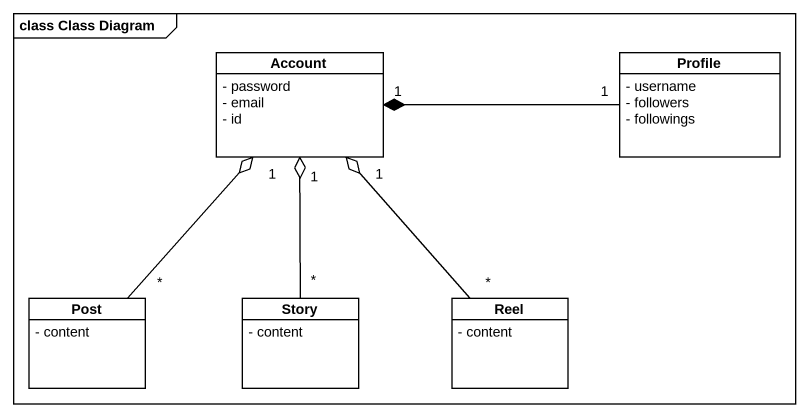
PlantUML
@startuml
mainframe class Class Diagram
hide circle
hide empty members
skinparam classAttributeIconSize 0
class Account {
  - password
  - email
  - id
}
class Profile {
  - username
  - followers
  - followings
}
class Post {
  - content
}
class Story {
  - content
}
class Reel {
  - content
}
Profile "1" -left-* "1" Account
Post "*" -up-o "1" Account
Story "*" -up-o "1" Account
Reel "*" -up-o "1" Account
@enduml
